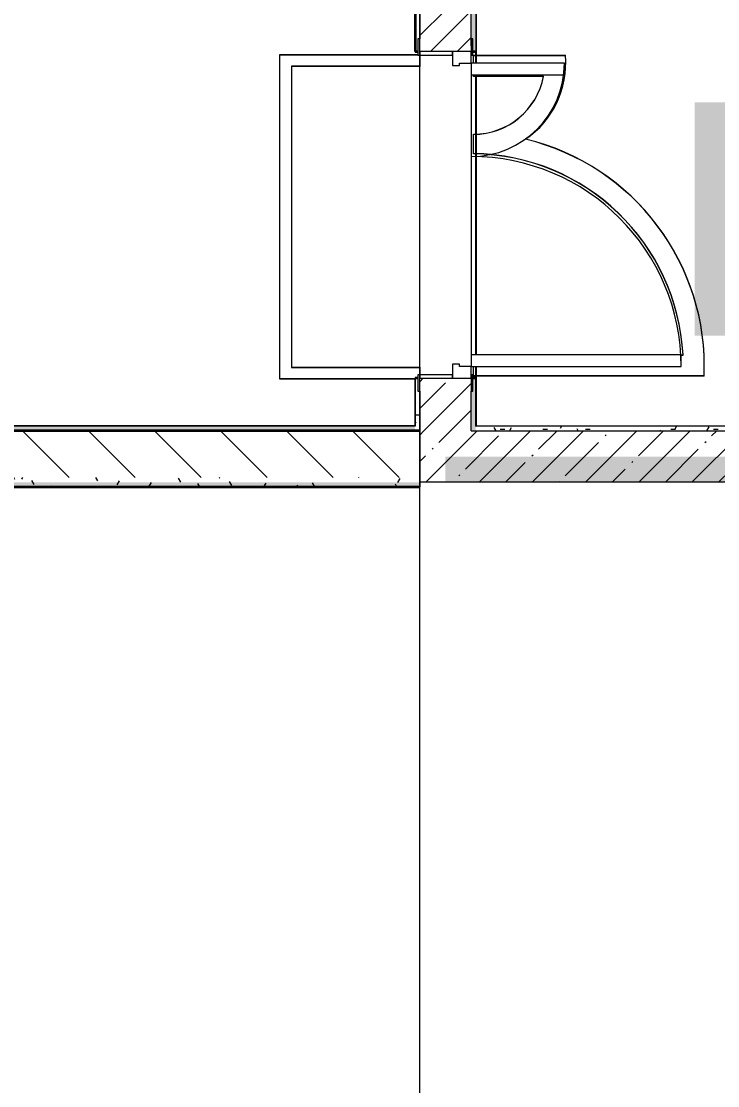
# Model space of a CAD drawing. Header units: millimetres. Extents: x 3914 to 443608, y -156176 to 78197.
# Drawn here: x 294467 to 297451, y -138183 to -133623 of the extents above; entities that cross this region are included whole.
import ezdxf

# ---------------------------------------------------------------- set-up
doc = ezdxf.new("R2010")
doc.units = ezdxf.units.MM
doc.linetypes.add('Осевая', pattern=[6350, 1270, -952.5, 3175, -952.5])
doc.layers.add('A-AREA-PATT-2', color=7, linetype='Continuous', lineweight=5, true_color=0xcde0ef, transparency=1)
for name, color, linetype, lineweight in [('A-DOOR-1', 7, 'Continuous', 5), ('A-FLOR', 7, 'Continuous', 9), ('A-WALL', 7, 'Continuous', 5), ('A-WALL-1', 7, 'Continuous', 35), ('I-WALL', 7, 'Continuous', 5), ('Оси', 7, 'Continuous', 9), ('Оси-2', 7, 'Осевая', 9)]:
    doc.layers.add(name, color=color, linetype=linetype, lineweight=lineweight)
doc.layers.add('A-DOOR-FRAM-1', color=7, linetype='Continuous', lineweight=5, true_color=0xc0c0c0)
doc.layers.add('A-WALL-FNSH-1', color=9, linetype='Continuous', lineweight=5, true_color=0x808080)
doc.styles.add('СПДС', font='ГОСТ тип А.ttf', dxfattribs={"width": 0.9})
pattern_1 = [(45, (174964.42, -145977.62), (-114.04925, 114.04925), []), (45, (175078.47, -145977.62), (-114.04925, 114.04925), [201.612, -40.322, 6.706, -33.617])]
pattern_2 = [(0, (174964.42, -145977.62), (243.84, 60.96), [20.117, -162.763, 20.117, -162.763, -975.36]), (0, (174964.42, -145977.62), (243.84, 60.96), [-365.76, 20.117, -345.643, 20.117, -162.763, -426.72]), (0, (174964.42, -145977.62), (243.84, 60.96), [-914.4, 20.117, -101.803, 20.117, -284.683]), (120, (175055.86, -145947.14), (-174.71291, 180.691634), [20.117, -162.763, 20.117, -162.763, -975.36]), (120, (175055.86, -145947.14), (-174.71291, 180.691634), [-365.76, 20.117, -345.643, 20.117, -162.763, -426.72]), (120, (175055.86, -145947.14), (-174.71291, 180.691634), [-914.4, 20.117, -101.803, 20.117, -284.683]), (240, (175086.34, -145825.22), (-69.12709, -241.651634), [20.117, -162.763, 20.117, -162.763, -975.36]), (240, (175086.34, -145825.22), (-69.12709, -241.651634), [-365.76, 20.117, -345.643, 20.117, -162.763, -426.72]), (240, (175086.34, -145825.22), (-69.12709, -241.651634), [-914.4, 20.117, -101.803, 20.117, -284.683])]

msp = doc.modelspace()

# ---------------------------------------------------------------- hatches: boundary and pattern name
at = {"layer": 'A-AREA-PATT-2'}
h = msp.add_hatch(color=256, dxfattribs=at)
h.paths.add_polyline_path([(294314.9, -135617.6), (296174.4, -135617.6), (296174.4, -135597.6), (294314.9, -135597.6), (294314.9, -135617.6)])
h.paths.add_polyline_path([(299369.4, -135597.6), (299373.9, -135597.6), (299371.9, -135487.6), (299369.4, -135487.8), (299369.4, -135593.8)])
h.paths.add_polyline_path([(297914.4, -135597.6), (297969.4, -135597.6), (297969.4, -135487.6), (296284.4, -135487.6), (296284.4, -135597.6), (297234.3, -135597.6)])
at = {"layer": 'I-WALL'}
h = msp.add_hatch(dxfattribs=at)
h.set_pattern_fill('FP_191', color=256, style=0, pattern_type=2)
h.set_pattern_definition(pattern_2)
h.paths.add_polyline_path([(296399.8, -135377.6), (296414.4, -135377.6), (296414.4, -135152.6), (296402.4, -135152.6), (296402.4, -135207.6), (296394.4, -135207.6), (296394.4, -135377.6)])
h.paths.add_polyline_path([(296414.4, -133752.6), (296414.4, -127148.6), (296394.4, -127147.6), (296394.7, -133697.6), (296402.4, -133697.6), (296402.4, -133752.6)])
h = msp.add_hatch(dxfattribs=at)
h.set_pattern_fill('FP_1', color=256, style=0, pattern_type=2)
h.set_pattern_definition(pattern_1)
h.paths.add_polyline_path([(296174.4, -135377.6), (296394.4, -135377.6), (296394.4, -135152.6), (296174.4, -135152.6), (296174.4, -135207.6)])
h.paths.add_polyline_path([(296278.2, -133752.6), (296394.4, -133752.6), (296394.4, -132577.6), (296174.4, -132577.6), (296174.4, -133752.6)])
h.paths.add_polyline_path([(296374.4, -132077.6), (296394.4, -132077.6), (296394.4, -127377.6), (296174.4, -127377.6), (296174.4, -132077.6), (296336.1, -132077.6)])
h = msp.add_hatch(dxfattribs=at)
h.set_pattern_fill('FP_191', color=256, style=0, pattern_type=2)
h.set_pattern_definition(pattern_2)
h.paths.add_polyline_path([(296154.4, -135377.6), (296174.4, -135377.6), (296174.4, -135207.6), (296166.4, -135207.6), (296166.4, -135152.6), (296154.4, -135154), (296154.4, -135357.6)])
h.paths.add_polyline_path([(296166.4, -133752.6), (296166.4, -133697.6), (296174.4, -133697.6), (296174.4, -133547.6), (296154.4, -133547.6), (296154.4, -133752.6)])
h = msp.add_hatch(dxfattribs=at)
h.set_pattern_fill('FP_191', color=256, style=0, pattern_type=2)
h.set_pattern_definition(pattern_2)
h.paths.add_polyline_path([(286174.4, -135377.6), (296154.4, -135377.6), (296152.4, -135357.6), (286144.4, -135357.6), (286144.4, -135369.6), (286174.4, -135369.6)])
h.paths.add_polyline_path([(275773.4, -135377.6), (278579.4, -135377.6), (278579.4, -135369.6), (278609.4, -135369.6), (278609.4, -135357.6), (275794.4, -135357.6)])
h.paths.add_polyline_path([(275773.4, -135377.6), (275793.4, -135357.6), (275773.4, -135357.6)])
h.paths.add_polyline_path([(282094.4, -135377.6), (282614.4, -135377.6), (282614.4, -135369.6), (282669.4, -135369.6), (282669.4, -135357.6), (280059.4, -135357.6), (280059.4, -135369.6), (280089.4, -135369.6), (280089.4, -135377.6), (282074.4, -135377.6)])
h.paths.add_polyline_path([(285164.4, -135377.6), (285164.4, -135369.6), (285194.4, -135369.6), (285194.4, -135357.6), (284069.4, -135357.6), (284069.4, -135369.6), (284124.4, -135369.6), (284124.4, -135377.6), (285014.4, -135377.6)])
h = msp.add_hatch(dxfattribs=at)
h.set_pattern_fill('FP_23', color=256, style=0, pattern_type=2)
h.set_pattern_definition([(135, (174964.42, -145977.62), (-141.42136, -141.42136), [])])
h.paths.add_polyline_path([(296134.5, -135577.6), (296174.4, -135577.6), (296174.4, -135377.6), (294294.4, -135377.6), (294294.4, -135577.6), (295773.1, -135577.6)])
h.paths.add_polyline_path([(286650.5, -135577.6), (286894.4, -135577.6), (286894.4, -135377.6), (286144.4, -135377.6), (286144.4, -135577.6), (286643, -135577.6)])
h.paths.add_polyline_path([(285014.4, -135577.6), (285194.4, -135577.6), (285194.4, -135377.6), (284069.4, -135377.6), (284069.4, -135577.6), (284932.1, -135577.6)])
h.paths.add_polyline_path([(282314.4, -135577.6), (282669.4, -135577.6), (282669.4, -135377.6), (282314.4, -135377.6)])
h = msp.add_hatch(dxfattribs=at)
h.set_pattern_fill('FP_1', color=256, style=0, pattern_type=2)
h.set_pattern_definition(pattern_1)
h.paths.add_polyline_path([(300044.4, -135597.6), (300044.4, -135377.6), (299369.4, -135377.6), (299369.4, -135597.6), (300019.4, -135597.6)])
h.paths.add_polyline_path([(296174.4, -135597.6), (297969.4, -135597.6), (297969.4, -135377.6), (296174.4, -135377.6), (296174.4, -135583.4)])
h = msp.add_hatch(dxfattribs=at)
h.set_pattern_fill('FP_191', color=256, style=0, pattern_type=2)
h.set_pattern_definition(pattern_2)
h.paths.add_polyline_path([(299767, -135377.6), (299794.4, -135377.6), (299773.4, -135357.6), (299369.4, -135357.6), (299369.4, -135369.6), (299424.4, -135369.6), (299424.4, -135377.6), (299748.2, -135377.6)])
h.paths.add_polyline_path([(299794.4, -135377.6), (299794.4, -135357.6), (299774.4, -135357.6)])
h.paths.add_polyline_path([(297054.6, -135377.6), (297914.4, -135376.9), (297914.4, -135369.6), (297969.4, -135369.6), (297969.4, -135357.6), (296415.4, -135357.6), (296414.4, -135377.6), (296495.9, -135377.6)])
h = msp.add_hatch(dxfattribs=at)
h.set_pattern_fill('FP_191', color=256, style=0, pattern_type=2)
h.set_pattern_definition(pattern_2)
h.paths.add_polyline_path([(296174.4, -135617.6), (296174.4, -135577.6), (294294.4, -135577.6), (294294.4, -135617.6), (296154.4, -135617.6)])

# ---------------------------------------------------------------- linework, layer by layer
at = {"layer": 'A-DOOR-1'}
for p, q in [((296794.4, -133802.6), (296394.4, -133802.6)), ((296394.4, -133802.6), (296394.4, -133852.6)), ((296794.4, -133852.6), (296794.4, -133802.6)), ((296394.4, -133852.6), (296794.4, -133852.6)), ((297294.4, -135052.6), (296394.4, -135052.6)), ((296394.4, -135052.6), (296394.4, -135102.6)), ((297294.4, -135102.6), (297294.4, -135052.6)), ((296394.4, -135102.6), (297294.4, -135102.6))]:
    msp.add_line(p, q, dxfattribs=at)
for centre, radius, start, end in [((296394.4, -133802.6), 400, 270, 0), ((296394.4, -135102.6), 900, 0, 90)]:
    msp.add_arc(centre, radius, start, end, dxfattribs=at)
at = {"layer": 'A-DOOR-FRAM-1'}
for p, q in [((296174.4, -133697.6), (296166.4, -133697.6)), ((296166.4, -133697.6), (296166.4, -133767.6)), ((296174.4, -133767.6), (296174.4, -133697.6)), ((296402.4, -133697.6), (296394.4, -133697.6)), ((296394.4, -133697.6), (296394.4, -133767.6)), ((296402.4, -133767.6), (296402.4, -133697.6)), ((296166.4, -133767.6), (296174.4, -133767.6)), ((296314.4, -133752.6), (296174.4, -133752.6)), ((296174.4, -133752.6), (296174.4, -133767.6)), ((296174.4, -133767.6), (296314.4, -133767.6)), ((296394.4, -133752.6), (296314.4, -133752.6)), ((296314.4, -133752.6), (296314.4, -133812.6)), ((296314.4, -133767.6), (296314.4, -133752.6)), ((296394.4, -133802.6), (296394.4, -133752.6)), ((296394.4, -133767.6), (296402.4, -133767.6)), ((296314.4, -133812.6), (296344.4, -133812.6)), ((296344.4, -133812.6), (296344.4, -133802.6)), ((296344.4, -133802.6), (296394.4, -133802.6)), ((296344.4, -135092.6), (296314.4, -135092.6)), ((296314.4, -135092.6), (296314.4, -135152.6)), ((296344.4, -135102.6), (296344.4, -135092.6)), ((296394.4, -135102.6), (296344.4, -135102.6)), ((296394.4, -135152.6), (296394.4, -135102.6)), ((296166.4, -135137.6), (296166.4, -135207.6)), ((296174.4, -135137.6), (296166.4, -135137.6)), ((296174.4, -135137.6), (296174.4, -135152.6)), ((296314.4, -135137.6), (296174.4, -135137.6)), ((296174.4, -135207.6), (296174.4, -135137.6)), ((296174.4, -135152.6), (296314.4, -135152.6)), ((296314.4, -135152.6), (296314.4, -135137.6)), ((296314.4, -135152.6), (296394.4, -135152.6)), ((296394.4, -135137.6), (296394.4, -135207.6)), ((296402.4, -135137.6), (296394.4, -135137.6)), ((296402.4, -135207.6), (296402.4, -135137.6)), ((296166.4, -135207.6), (296174.4, -135207.6)), ((296394.4, -135207.6), (296402.4, -135207.6))]:
    msp.add_line(p, q, dxfattribs=at)
at = {"layer": 'A-FLOR'}
for p, q in [((296394.4, -133726.7), (296394.4, -133075.7)), ((296394.4, -133727.6), (296394.4, -133076.6)), ((295574.4, -133765.6), (296166.4, -133765.6)), ((295574.4, -135154.9), (295574.4, -133765.6)), ((295574.4, -133766.5), (296166.4, -133766.5)), ((295574.4, -135155.8), (295574.4, -133766.5)), ((296174.4, -133766.7), (296174.4, -133815.6)), ((296174.4, -133767.6), (296174.4, -133816.5)), ((296404.7, -133801.7), (296404.7, -133768.3)), ((296404.7, -133768.3), (296798.3, -133768.3)), ((296404.7, -133802.6), (296404.7, -133769.3)), ((296404.7, -133769.3), (296798.3, -133769.3)), ((296174.4, -133815.6), (295624.4, -133815.6)), ((295624.4, -133815.6), (295624.4, -135104.9)), ((296174.4, -133816.5), (295624.4, -133816.5)), ((295624.4, -133816.5), (295624.4, -135105.8)), ((296394.4, -133801.7), (296394.4, -135101.7)), ((296394.4, -133802.6), (296394.4, -135102.6)), ((296404.7, -133858.3), (296404.7, -133851.7)), ((296404.7, -133859.3), (296404.7, -133852.6)), ((296704.4, -133858.3), (296404.7, -133858.3)), ((296704.4, -133859.3), (296404.7, -133859.3)), ((296404.7, -134190), (296404.7, -134106.9)), ((296404.7, -134190.9), (296404.7, -134107.8)), ((297294.4, -135052.4), (297302.5, -135052.4)), ((297294.4, -135053.4), (297302.5, -135053.4)), ((295624.4, -135104.9), (296174.4, -135104.9)), ((295624.4, -135105.8), (296174.4, -135105.8)), ((296174.4, -135104.9), (296174.4, -135136.7)), ((296174.4, -135105.8), (296174.4, -135137.6)), ((296404.7, -135142.4), (296404.7, -135101.7)), ((296404.7, -135143.4), (296404.7, -135102.6)), ((297392.8, -135142.4), (296404.7, -135142.4)), ((297392.8, -135143.4), (296404.7, -135143.4)), ((296154.4, -135154.9), (295574.4, -135154.9)), ((296154.4, -135155.8), (295574.4, -135155.8)), ((296174.4, -135596.7), (297914.4, -135596.7))]:
    msp.add_line(p, q, dxfattribs=at)
for centre, radius, start, end in [((296404.7, -133801.9), 395, 304.4223, 4.8735), ((296404.7, -133801.9), 395, 304.4223, 4.8735), ((296404.7, -133802.8), 395, 304.4223, 4.8735), ((296404.7, -133802.8), 395, 304.4223, 4.8735), ((296404.7, -133801.9), 305, 270, 349.3355), ((296404.7, -133801.9), 305, 270, 349.3355), ((296404.7, -133802.8), 305, 270, 349.3355), ((296404.7, -133802.8), 305, 270, 349.3355), ((296393.7, -135099.9), 1000, 357.5624, 76.4503), ((296393.7, -135099.9), 1000, 357.5624, 76.4503), ((296393.7, -135100.8), 1000, 357.5624, 76.4503), ((296393.7, -135100.8), 1000, 357.5624, 76.4503), ((296393.7, -135099.9), 910, 2.9901, 89.3074), ((296393.7, -135099.9), 910, 2.9901, 89.3074), ((296393.7, -135100.8), 910, 2.9901, 89.3074), ((296393.7, -135100.8), 910, 2.9901, 89.3074)]:
    msp.add_arc(centre, radius, start, end, dxfattribs=at)
at = {"layer": 'A-WALL'}
for p, q in [((296174.4, -133547.6), (296174.4, -133697.6)), ((296154.4, -135152.6), (296154.4, -135357.6)), ((296414.4, -135357.6), (296414.4, -135152.6)), ((296174.4, -135207.6), (296174.4, -135617.6)), ((296394.4, -135377.6), (296394.4, -135207.6)), ((296154.4, -135357.6), (286144.4, -135357.6)), ((296394.4, -135377.6), (297914.4, -135377.6)), ((296415.4, -135356.6), (296415.4, -135357.6)), ((297969.4, -135357.6), (296415.4, -135357.6))]:
    msp.add_line(p, q, dxfattribs=at)
at = {"layer": 'A-WALL-1'}
for p, q in [((296154.4, -133547.6), (296154.4, -133752.6)), ((296154.4, -133752.6), (296166.4, -133752.6)), ((296402.4, -133752.6), (296414.4, -133752.6)), ((296166.4, -135152.6), (296154.4, -135152.6)), ((296414.4, -135152.6), (296402.4, -135152.6)), ((296174.4, -135377.6), (286174.4, -135377.6)), ((294314.4, -135617.6), (296174.4, -135617.6))]:
    msp.add_line(p, q, dxfattribs=at)
at = {"layer": 'A-WALL-FNSH-1'}
for p, q in [((296414.4, -129457.3), (296414.4, -133752.6)), ((296153.4, -133548.6), (296153.4, -133752.6)), ((296153.4, -133752.6), (296154.4, -133752.6)), ((296414.4, -133752.6), (296415.4, -133752.6)), ((296154.4, -135152.6), (296153.4, -135152.6)), ((296153.4, -135152.6), (296153.4, -135356.6)), ((296415.4, -135152.6), (296414.4, -135152.6)), ((296153.4, -135356.6), (286144.4, -135356.6))]:
    msp.add_line(p, q, dxfattribs=at)
at = {"layer": 'I-WALL'}
for p, q in [((296415.4, -131929.2), (296415.4, -133802.6)), ((296414.4, -133802.6), (296414.4, -133752.6)), ((296414.4, -135052.6), (296414.4, -133852.6)), ((296415.4, -133852.6), (296415.4, -135052.6)), ((296414.4, -135142.4), (296414.4, -135102.6)), ((296415.4, -135102.6), (296415.4, -135142.3)), ((296414.4, -135152.6), (296414.4, -135143.4)), ((296415.4, -135143.4), (296415.4, -135356.6)), ((296414.4, -135356.6), (297969.4, -135356.6)), ((296414.4, -135357.6), (296415.4, -135357.6))]:
    msp.add_line(p, q, dxfattribs=at)
at = {"layer": 'Оси'}
msp.add_lwpolyline([(296174.4, -147883.9), (296174.4, -142883.9), (296174.4, -129062.5), (296174.4, -124062.5)], dxfattribs=at)
at = {"layer": 'Оси-2'}
msp.add_line((296174.4, -142882.9), (296174.4, -129061.6), dxfattribs=at)

# ---------------------------------------------------------------- texts
at = {"insert": (297602.1, -134219.8), "char_height": 500, "width": 1327.594, "attachment_point": 1, "style": 'СПДС', "bg_fill": 1, "box_fill_scale": 1.5, "bg_fill_color": 7, "bg_fill_true_color": 16777215, "bg_fill_transparency": 0}
msp.add_mtext('2.57', dxfattribs=at)

doc.saveas('drawing.dxf')
